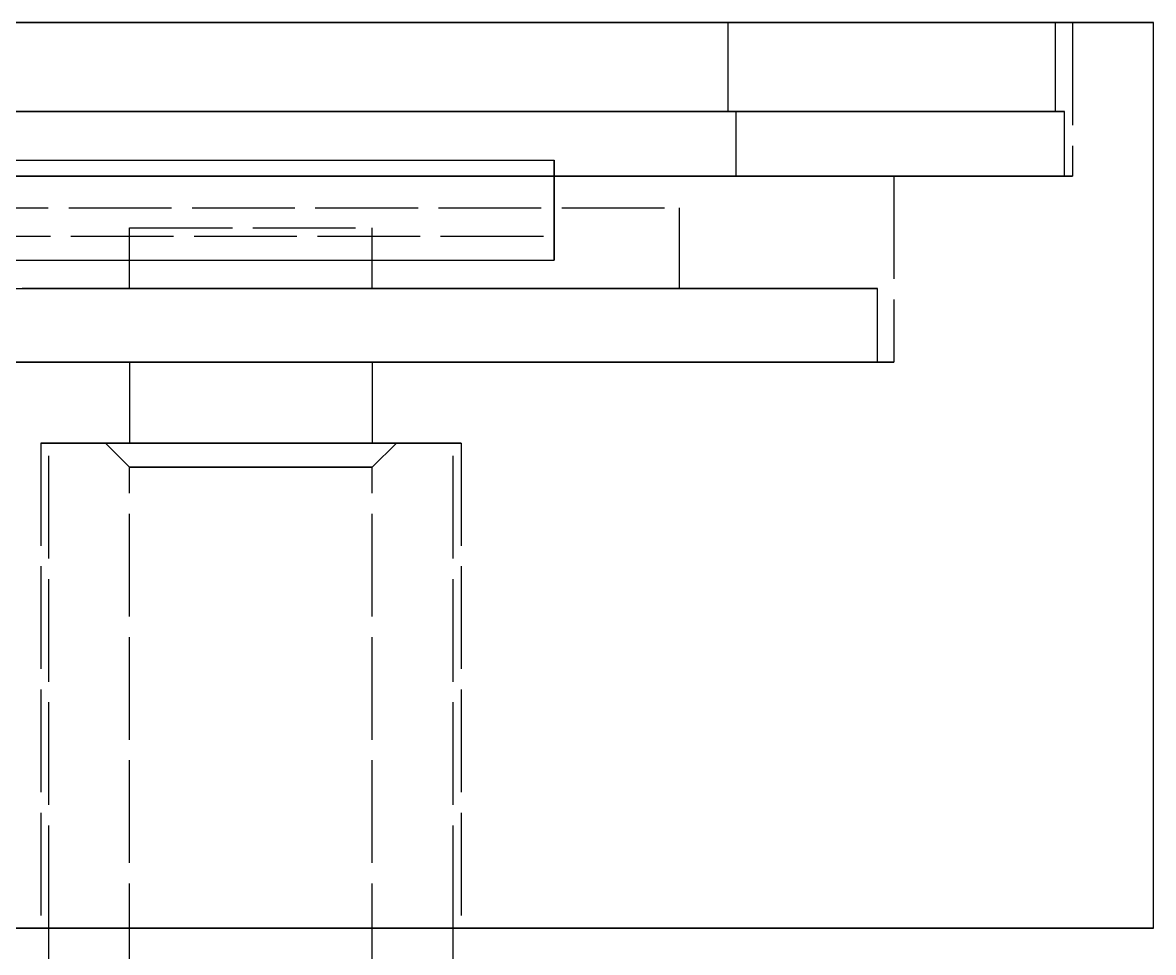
# Model space of a CAD drawing. Header units: millimetres. Extents: x -13 to 234, y -140 to 87.
# Drawn here: x 22.43 to 36.41, y 74.51 to 86.01 of the extents above; entities that cross this region are included whole.
import ezdxf

# ---------------------------------------------------------------- set-up
doc = ezdxf.new("R2010")
doc.units = ezdxf.units.MM
doc.linetypes.add('DASHED', pattern=[1.524, 1.27, -0.254])
doc.layers.add('HIDDEN', color=8, linetype='DASHED')
doc.layers.add('VISIBLE', color=7, linetype='CONTINUOUS')

msp = doc.modelspace()

# ---------------------------------------------------------------- linework, layer by layer
at = {"layer": 'HIDDEN'}
for points in [[(35.41, 86.01), (35.08746, 86.01), (34.76492, 86.01), (34.44238, 86.01), (34.11984, 86.01), (33.7973, 86.01), (33.47476, 86.01), (33.15222, 86.01), (32.82968, 86.01), (32.50714, 86.01), (32.1846, 86.01), (31.86206, 86.01), (31.53952, 86.01), (31.21698, 86.01), (30.89444, 86.01), (30.5719, 86.01), (30.24937, 86.01), (29.92683, 86.01), (29.60429, 86.01), (29.28175, 86.01), (28.95921, 86.01), (28.63667, 86.01), (28.31413, 86.01), (27.99159, 86.01), (27.66905, 86.01), (27.34651, 86.01), (27.02397, 86.01), (26.70143, 86.01), (26.37889, 86.01), (26.05635, 86.01), (25.73381, 86.01), (25.41127, 86.01), (25.08873, 86.01), (24.76619, 86.01), (24.44365, 86.01), (24.12111, 86.01), (23.79857, 86.01), (23.47603, 86.01), (23.15349, 86.01), (22.83095, 86.01), (22.50841, 86.01), (22.18587, 86.01)], [(22.18587, 86.01), (22.50841, 86.01), (22.83095, 86.01), (23.15349, 86.01), (23.47603, 86.01), (23.79857, 86.01), (24.12111, 86.01), (24.44365, 86.01), (24.76619, 86.01), (25.08873, 86.01), (25.41127, 86.01), (25.73381, 86.01), (26.05635, 86.01), (26.37889, 86.01), (26.70143, 86.01), (27.02397, 86.01), (27.34651, 86.01), (27.66905, 86.01), (27.99159, 86.01), (28.31413, 86.01), (28.63667, 86.01), (28.95921, 86.01), (29.28175, 86.01), (29.60429, 86.01), (29.92683, 86.01), (30.24937, 86.01), (30.5719, 86.01), (30.89444, 86.01), (31.21698, 86.01), (31.53952, 86.01), (31.86206, 86.01), (32.1846, 86.01), (32.50714, 86.01), (32.82968, 86.01), (33.15222, 86.01), (33.47476, 86.01), (33.7973, 86.01), (34.11984, 86.01), (34.44238, 86.01), (34.76492, 86.01), (35.08746, 86.01), (35.41, 86.01)], [(22.23857, 86.01), (22.59286, 86.01), (22.94714, 86.01), (23.30143, 86.01), (23.65571, 86.01), (24.01, 86.01), (24.36429, 86.01), (24.71857, 86.01), (25.07286, 86.01), (25.42714, 86.01), (25.78143, 86.01), (26.13571, 86.01), (26.49, 86.01), (26.84429, 86.01), (27.19857, 86.01), (27.55286, 86.01), (27.90714, 86.01), (28.26143, 86.01), (28.61571, 86.01), (28.97, 86.01), (29.32429, 86.01), (29.67857, 86.01), (30.03286, 86.01), (30.38714, 86.01), (30.74143, 86.01), (31.09571, 86.01), (31.45, 86.01), (31.80429, 86.01), (32.15857, 86.01), (32.51286, 86.01), (32.86714, 86.01), (33.22143, 86.01), (33.57571, 86.01), (33.93, 86.01), (34.28429, 86.01), (34.63857, 86.01), (34.99286, 86.01), (35.34714, 86.01), (35.70143, 86.01), (36.05571, 86.01), (36.41, 86.01)], [(35.2, 86.01), (34.88413, 86.01), (34.56825, 86.01), (34.25238, 86.01), (33.93651, 86.01), (33.62063, 86.01), (33.30476, 86.01), (32.98889, 86.01), (32.67302, 86.01), (32.35714, 86.01), (32.04127, 86.01), (31.7254, 86.01), (31.40952, 86.01), (31.09365, 86.01), (30.77778, 86.01), (30.4619, 86.01), (30.14603, 86.01), (29.83016, 86.01), (29.51429, 86.01), (29.19841, 86.01), (28.88254, 86.01), (28.56667, 86.01), (28.25079, 86.01), (27.93492, 86.01), (27.61905, 86.01), (27.30317, 86.01), (26.9873, 86.01), (26.67143, 86.01), (26.35556, 86.01), (26.03968, 86.01), (25.72381, 86.01), (25.40794, 86.01), (25.09206, 86.01), (24.77619, 86.01), (24.46032, 86.01), (24.14444, 86.01), (23.82857, 86.01), (23.5127, 86.01), (23.19683, 86.01), (22.88095, 86.01), (22.56508, 86.01), (22.24921, 86.01)], [(31.15, 86.01), (30.9627, 86.01), (30.7754, 86.01), (30.5881, 86.01), (30.40079, 86.01), (30.21349, 86.01), (30.02619, 86.01), (29.83889, 86.01), (29.65159, 86.01), (29.46429, 86.01), (29.27698, 86.01), (29.08968, 86.01), (28.90238, 86.01), (28.71508, 86.01), (28.52778, 86.01), (28.34048, 86.01), (28.15317, 86.01), (27.96587, 86.01), (27.77857, 86.01), (27.59127, 86.01), (27.40397, 86.01), (27.21667, 86.01), (27.02937, 86.01), (26.84206, 86.01), (26.65476, 86.01), (26.46746, 86.01), (26.28016, 86.01), (26.09286, 86.01), (25.90556, 86.01), (25.71825, 86.01), (25.53095, 86.01), (25.34365, 86.01), (25.15635, 86.01), (24.96905, 86.01), (24.78175, 86.01), (24.59444, 86.01), (24.40714, 86.01), (24.21984, 86.01), (24.03254, 86.01), (23.84524, 86.01), (23.65794, 86.01), (23.47063, 86.01), (23.28333, 86.01), (23.09603, 86.01), (22.90873, 86.01), (22.72143, 86.01), (22.53413, 86.01), (22.34683, 86.01)], [(31.15, 84.91), (31.15, 86.01)], [(31.15, 86.01), (31.21429, 86.01), (31.27857, 86.01), (31.34286, 86.01), (31.40714, 86.01), (31.47143, 86.01), (31.53571, 86.01), (31.6, 86.01), (31.66429, 86.01), (31.72857, 86.01), (31.79286, 86.01), (31.85714, 86.01), (31.92143, 86.01), (31.98571, 86.01), (32.05, 86.01), (32.11429, 86.01), (32.17857, 86.01), (32.24286, 86.01), (32.30714, 86.01), (32.37143, 86.01), (32.43571, 86.01), (32.5, 86.01), (32.56429, 86.01), (32.62857, 86.01), (32.69286, 86.01), (32.75714, 86.01), (32.82143, 86.01), (32.88571, 86.01), (32.95, 86.01), (33.01429, 86.01), (33.07857, 86.01), (33.14286, 86.01), (33.20714, 86.01), (33.27143, 86.01), (33.33571, 86.01), (33.4, 86.01), (33.46429, 86.01), (33.52857, 86.01), (33.59286, 86.01), (33.65714, 86.01), (33.72143, 86.01), (33.78571, 86.01), (33.85, 86.01), (33.91429, 86.01), (33.97857, 86.01), (34.04286, 86.01), (34.10714, 86.01), (34.17143, 86.01), (34.23571, 86.01), (34.3, 86.01), (34.36429, 86.01), (34.42857, 86.01), (34.49286, 86.01), (34.55714, 86.01), (34.62143, 86.01), (34.68571, 86.01), (34.75, 86.01), (34.81429, 86.01), (34.87857, 86.01), (34.94286, 86.01), (35.00714, 86.01), (35.07143, 86.01), (35.13571, 86.01), (35.2, 86.01)], [(35.2, 84.91), (35.2, 86.01)], [(35.41, 86.01), (35.41, 84.11)], [(19.35, 84.91), (31.15, 84.91)], [(35.31, 84.91), (34.99063, 84.91), (34.67127, 84.91), (34.3519, 84.91), (34.03254, 84.91), (33.71317, 84.91), (33.39381, 84.91), (33.07444, 84.91), (32.75508, 84.91), (32.43571, 84.91), (32.11635, 84.91), (31.79698, 84.91), (31.47762, 84.91), (31.15825, 84.91), (30.83889, 84.91), (30.51952, 84.91), (30.20016, 84.91), (29.88079, 84.91), (29.56143, 84.91), (29.24206, 84.91), (28.9227, 84.91), (28.60333, 84.91), (28.28397, 84.91), (27.9646, 84.91), (27.64524, 84.91), (27.32587, 84.91), (27.00651, 84.91), (26.68714, 84.91), (26.36778, 84.91), (26.04841, 84.91), (25.72905, 84.91), (25.40968, 84.91), (25.09032, 84.91), (24.77095, 84.91), (24.45159, 84.91), (24.13222, 84.91), (23.81286, 84.91), (23.49349, 84.91), (23.17413, 84.91), (22.85476, 84.91), (22.5354, 84.91), (22.21603, 84.91)], [(22.24921, 84.91), (22.56508, 84.91), (22.88095, 84.91), (23.19683, 84.91), (23.5127, 84.91), (23.82857, 84.91), (24.14444, 84.91), (24.46032, 84.91), (24.77619, 84.91), (25.09206, 84.91), (25.40794, 84.91), (25.72381, 84.91), (26.03968, 84.91), (26.35556, 84.91), (26.67143, 84.91), (26.9873, 84.91), (27.30317, 84.91), (27.61905, 84.91), (27.93492, 84.91), (28.25079, 84.91), (28.56667, 84.91), (28.88254, 84.91), (29.19841, 84.91), (29.51429, 84.91), (29.83016, 84.91), (30.14603, 84.91), (30.4619, 84.91), (30.77778, 84.91), (31.09365, 84.91), (31.40952, 84.91), (31.7254, 84.91), (32.04127, 84.91), (32.35714, 84.91), (32.67302, 84.91), (32.98889, 84.91), (33.30476, 84.91), (33.62063, 84.91), (33.93651, 84.91), (34.25238, 84.91), (34.56825, 84.91), (34.88413, 84.91), (35.2, 84.91)], [(35.2, 84.91), (35.13571, 84.91), (35.07143, 84.91), (35.00714, 84.91), (34.94286, 84.91), (34.87857, 84.91), (34.81429, 84.91), (34.75, 84.91), (34.68571, 84.91), (34.62143, 84.91), (34.55714, 84.91), (34.49286, 84.91), (34.42857, 84.91), (34.36429, 84.91), (34.3, 84.91), (34.23571, 84.91), (34.17143, 84.91), (34.10714, 84.91), (34.04286, 84.91), (33.97857, 84.91), (33.91429, 84.91), (33.85, 84.91), (33.78571, 84.91), (33.72143, 84.91), (33.65714, 84.91), (33.59286, 84.91), (33.52857, 84.91), (33.46429, 84.91), (33.4, 84.91), (33.33571, 84.91), (33.27143, 84.91), (33.20714, 84.91), (33.14286, 84.91), (33.07857, 84.91), (33.01429, 84.91), (32.95, 84.91), (32.88571, 84.91), (32.82143, 84.91), (32.75714, 84.91), (32.69286, 84.91), (32.62857, 84.91), (32.56429, 84.91), (32.5, 84.91), (32.43571, 84.91), (32.37143, 84.91), (32.30714, 84.91), (32.24286, 84.91), (32.17857, 84.91), (32.11429, 84.91), (32.05, 84.91), (31.98571, 84.91), (31.92143, 84.91), (31.85714, 84.91), (31.79286, 84.91), (31.72857, 84.91), (31.66429, 84.91), (31.6, 84.91), (31.53571, 84.91), (31.47143, 84.91), (31.40714, 84.91), (31.34286, 84.91), (31.27857, 84.91), (31.21429, 84.91), (31.15, 84.91)], [(31.25, 84.11), (31.25, 84.91)], [(31.25, 84.91), (31.31444, 84.91), (31.37889, 84.91), (31.44333, 84.91), (31.50778, 84.91), (31.57222, 84.91), (31.63667, 84.91), (31.70111, 84.91), (31.76556, 84.91), (31.83, 84.91), (31.89444, 84.91), (31.95889, 84.91), (32.02333, 84.91), (32.08778, 84.91), (32.15222, 84.91), (32.21667, 84.91), (32.28111, 84.91), (32.34556, 84.91), (32.41, 84.91), (32.47444, 84.91), (32.53889, 84.91), (32.60333, 84.91), (32.66778, 84.91), (32.73222, 84.91), (32.79667, 84.91), (32.86111, 84.91), (32.92556, 84.91), (32.99, 84.91), (33.05444, 84.91), (33.11889, 84.91), (33.18333, 84.91), (33.24778, 84.91), (33.31222, 84.91), (33.37667, 84.91), (33.44111, 84.91), (33.50556, 84.91), (33.57, 84.91), (33.63444, 84.91), (33.69889, 84.91), (33.76333, 84.91), (33.82778, 84.91), (33.89222, 84.91), (33.95667, 84.91), (34.02111, 84.91), (34.08556, 84.91), (34.15, 84.91), (34.21444, 84.91), (34.27889, 84.91), (34.34333, 84.91), (34.40778, 84.91), (34.47222, 84.91), (34.53667, 84.91), (34.60111, 84.91), (34.66556, 84.91), (34.73, 84.91), (34.79444, 84.91), (34.85889, 84.91), (34.92333, 84.91), (34.98778, 84.91), (35.05222, 84.91), (35.11667, 84.91), (35.18111, 84.91), (35.24556, 84.91), (35.31, 84.91)], [(35.31, 84.11), (35.31, 84.91)], [(21.5, 84.31), (29, 84.31)], [(29, 83.37), (29, 84.31)], [(21.5, 84.11), (29, 84.11)], [(35.41, 84.11), (35.08746, 84.11), (34.76492, 84.11), (34.44238, 84.11), (34.11984, 84.11), (33.7973, 84.11), (33.47476, 84.11), (33.15222, 84.11), (32.82968, 84.11), (32.50714, 84.11), (32.1846, 84.11), (31.86206, 84.11), (31.53952, 84.11), (31.21698, 84.11), (30.89444, 84.11), (30.5719, 84.11), (30.24937, 84.11), (29.92683, 84.11), (29.60429, 84.11), (29.28175, 84.11), (28.95921, 84.11), (28.63667, 84.11), (28.31413, 84.11), (27.99159, 84.11), (27.66905, 84.11), (27.34651, 84.11), (27.02397, 84.11), (26.70143, 84.11), (26.37889, 84.11), (26.05635, 84.11), (25.73381, 84.11), (25.41127, 84.11), (25.08873, 84.11), (24.76619, 84.11), (24.44365, 84.11), (24.12111, 84.11), (23.79857, 84.11), (23.47603, 84.11), (23.15349, 84.11), (22.83095, 84.11), (22.50841, 84.11), (22.18587, 84.11)], [(22.18587, 84.11), (22.50841, 84.11), (22.83095, 84.11), (23.15349, 84.11), (23.47603, 84.11), (23.79857, 84.11), (24.12111, 84.11), (24.44365, 84.11), (24.76619, 84.11), (25.08873, 84.11), (25.41127, 84.11), (25.73381, 84.11), (26.05635, 84.11), (26.37889, 84.11), (26.70143, 84.11), (27.02397, 84.11), (27.34651, 84.11), (27.66905, 84.11), (27.99159, 84.11), (28.31413, 84.11), (28.63667, 84.11), (28.95921, 84.11), (29.28175, 84.11), (29.60429, 84.11), (29.92683, 84.11), (30.24937, 84.11), (30.5719, 84.11), (30.89444, 84.11), (31.21698, 84.11), (31.53952, 84.11), (31.86206, 84.11), (32.1846, 84.11), (32.50714, 84.11), (32.82968, 84.11), (33.15222, 84.11), (33.47476, 84.11), (33.7973, 84.11), (34.11984, 84.11), (34.44238, 84.11), (34.76492, 84.11), (35.08746, 84.11), (35.41, 84.11)], [(22.21603, 84.11), (22.5354, 84.11), (22.85476, 84.11), (23.17413, 84.11), (23.49349, 84.11), (23.81286, 84.11), (24.13222, 84.11), (24.45159, 84.11), (24.77095, 84.11), (25.09032, 84.11), (25.40968, 84.11), (25.72905, 84.11), (26.04841, 84.11), (26.36778, 84.11), (26.68714, 84.11), (27.00651, 84.11), (27.32587, 84.11), (27.64524, 84.11), (27.9646, 84.11), (28.28397, 84.11), (28.60333, 84.11), (28.9227, 84.11), (29.24206, 84.11), (29.56143, 84.11), (29.88079, 84.11), (30.20016, 84.11), (30.51952, 84.11), (30.83889, 84.11), (31.15825, 84.11), (31.47762, 84.11), (31.79698, 84.11), (32.11635, 84.11), (32.43571, 84.11), (32.75508, 84.11), (33.07444, 84.11), (33.39381, 84.11), (33.71317, 84.11), (34.03254, 84.11), (34.3519, 84.11), (34.67127, 84.11), (34.99063, 84.11), (35.31, 84.11)], [(33.2, 84.11), (32.94762, 84.11), (32.69524, 84.11), (32.44286, 84.11), (32.19048, 84.11), (31.9381, 84.11), (31.68571, 84.11), (31.43333, 84.11), (31.18095, 84.11), (30.92857, 84.11), (30.67619, 84.11), (30.42381, 84.11), (30.17143, 84.11), (29.91905, 84.11), (29.66667, 84.11), (29.41429, 84.11), (29.1619, 84.11), (28.90952, 84.11), (28.65714, 84.11), (28.40476, 84.11), (28.15238, 84.11), (27.9, 84.11), (27.64762, 84.11), (27.39524, 84.11), (27.14286, 84.11), (26.89048, 84.11), (26.6381, 84.11), (26.38571, 84.11), (26.13333, 84.11), (25.88095, 84.11), (25.62857, 84.11), (25.37619, 84.11), (25.12381, 84.11), (24.87143, 84.11), (24.61905, 84.11), (24.36667, 84.11), (24.11429, 84.11), (23.8619, 84.11), (23.60952, 84.11), (23.35714, 84.11), (23.10476, 84.11), (22.85238, 84.11), (22.6, 84.11), (22.34762, 84.11)], [(22.34762, 84.11), (22.6, 84.11), (22.85238, 84.11), (23.10476, 84.11), (23.35714, 84.11), (23.60952, 84.11), (23.8619, 84.11), (24.11429, 84.11), (24.36667, 84.11), (24.61905, 84.11), (24.87143, 84.11), (25.12381, 84.11), (25.37619, 84.11), (25.62857, 84.11), (25.88095, 84.11), (26.13333, 84.11), (26.38571, 84.11), (26.6381, 84.11), (26.89048, 84.11), (27.14286, 84.11), (27.39524, 84.11), (27.64762, 84.11), (27.9, 84.11), (28.15238, 84.11), (28.40476, 84.11), (28.65714, 84.11), (28.90952, 84.11), (29.1619, 84.11), (29.41429, 84.11), (29.66667, 84.11), (29.91905, 84.11), (30.17143, 84.11), (30.42381, 84.11), (30.67619, 84.11), (30.92857, 84.11), (31.18095, 84.11), (31.43333, 84.11), (31.68571, 84.11), (31.9381, 84.11), (32.19048, 84.11), (32.44286, 84.11), (32.69524, 84.11), (32.94762, 84.11), (33.2, 84.11)], [(35.31, 84.11), (35.24556, 84.11), (35.18111, 84.11), (35.11667, 84.11), (35.05222, 84.11), (34.98778, 84.11), (34.92333, 84.11), (34.85889, 84.11), (34.79444, 84.11), (34.73, 84.11), (34.66556, 84.11), (34.60111, 84.11), (34.53667, 84.11), (34.47222, 84.11), (34.40778, 84.11), (34.34333, 84.11), (34.27889, 84.11), (34.21444, 84.11), (34.15, 84.11), (34.08556, 84.11), (34.02111, 84.11), (33.95667, 84.11), (33.89222, 84.11), (33.82778, 84.11), (33.76333, 84.11), (33.69889, 84.11), (33.63444, 84.11), (33.57, 84.11), (33.50556, 84.11), (33.44111, 84.11), (33.37667, 84.11), (33.31222, 84.11), (33.24778, 84.11), (33.18333, 84.11), (33.11889, 84.11), (33.05444, 84.11), (32.99, 84.11), (32.92556, 84.11), (32.86111, 84.11), (32.79667, 84.11), (32.73222, 84.11), (32.66778, 84.11), (32.60333, 84.11), (32.53889, 84.11), (32.47444, 84.11), (32.41, 84.11), (32.34556, 84.11), (32.28111, 84.11), (32.21667, 84.11), (32.15222, 84.11), (32.08778, 84.11), (32.02333, 84.11), (31.95889, 84.11), (31.89444, 84.11), (31.83, 84.11), (31.76556, 84.11), (31.70111, 84.11), (31.63667, 84.11), (31.57222, 84.11), (31.50778, 84.11), (31.44333, 84.11), (31.37889, 84.11), (31.31444, 84.11), (31.25, 84.11)], [(33.2, 84.11), (33.2, 81.81)], [(19.95, 83.72), (30.55, 83.72)], [(19.95, 83.72), (30.55, 83.72)], [(30.55, 82.72), (30.55, 83.72)], [(30.55, 82.72), (30.55, 83.72)], [(21.5, 83.37), (29, 83.37)], [(21.5, 83.37), (29, 83.37)], [(23.75, 82.72), (23.75, 83.47)], [(23.75, 82.72), (23.75, 83.47)], [(23.75, 83.47), (26.75, 83.47)], [(23.75, 83.47), (26.75, 83.47)], [(26.75, 82.72), (26.75, 83.47)], [(26.75, 82.72), (26.75, 83.47)], [(29, 83.07), (29, 83.37)], [(21.5, 83.07), (29, 83.07)], [(19.95, 82.72), (30.55, 82.72)], [(19.95, 82.72), (30.55, 82.72)], [(33, 82.72), (32.75397, 82.72), (32.50794, 82.72), (32.2619, 82.72), (32.01587, 82.72), (31.76984, 82.72), (31.52381, 82.72), (31.27778, 82.72), (31.03175, 82.72), (30.78571, 82.72), (30.53968, 82.72), (30.29365, 82.72), (30.04762, 82.72), (29.80159, 82.72), (29.55556, 82.72), (29.30952, 82.72), (29.06349, 82.72), (28.81746, 82.72), (28.57143, 82.72), (28.3254, 82.72), (28.07937, 82.72), (27.83333, 82.72), (27.5873, 82.72), (27.34127, 82.72), (27.09524, 82.72), (26.84921, 82.72), (26.60317, 82.72), (26.35714, 82.72), (26.11111, 82.72), (25.86508, 82.72), (25.61905, 82.72), (25.37302, 82.72), (25.12698, 82.72), (24.88095, 82.72), (24.63492, 82.72), (24.38889, 82.72), (24.14286, 82.72), (23.89683, 82.72), (23.65079, 82.72), (23.40476, 82.72), (23.15873, 82.72), (22.9127, 82.72), (22.66667, 82.72), (22.42063, 82.72)], [(22.42063, 82.72), (22.66667, 82.72), (22.9127, 82.72), (23.15873, 82.72), (23.40476, 82.72), (23.65079, 82.72), (23.89683, 82.72), (24.14286, 82.72), (24.38889, 82.72), (24.63492, 82.72), (24.88095, 82.72), (25.12698, 82.72), (25.37302, 82.72), (25.61905, 82.72), (25.86508, 82.72), (26.11111, 82.72), (26.35714, 82.72), (26.60317, 82.72), (26.84921, 82.72), (27.09524, 82.72), (27.34127, 82.72), (27.5873, 82.72), (27.83333, 82.72), (28.07937, 82.72), (28.3254, 82.72), (28.57143, 82.72), (28.81746, 82.72), (29.06349, 82.72), (29.30952, 82.72), (29.55556, 82.72), (29.80159, 82.72), (30.04762, 82.72), (30.29365, 82.72), (30.53968, 82.72), (30.78571, 82.72), (31.03175, 82.72), (31.27778, 82.72), (31.52381, 82.72), (31.76984, 82.72), (32.01587, 82.72), (32.2619, 82.72), (32.50794, 82.72), (32.75397, 82.72), (33, 82.72)], [(23.75, 82.72), (26.75, 82.72)], [(23.75, 82.72), (26.75, 82.72)], [(33, 81.81), (33, 82.72)], [(33.2, 81.81), (32.94762, 81.81), (32.69524, 81.81), (32.44286, 81.81), (32.19048, 81.81), (31.9381, 81.81), (31.68571, 81.81), (31.43333, 81.81), (31.18095, 81.81), (30.92857, 81.81), (30.67619, 81.81), (30.42381, 81.81), (30.17143, 81.81), (29.91905, 81.81), (29.66667, 81.81), (29.41429, 81.81), (29.1619, 81.81), (28.90952, 81.81), (28.65714, 81.81), (28.40476, 81.81), (28.15238, 81.81), (27.9, 81.81), (27.64762, 81.81), (27.39524, 81.81), (27.14286, 81.81), (26.89048, 81.81), (26.6381, 81.81), (26.38571, 81.81), (26.13333, 81.81), (25.88095, 81.81), (25.62857, 81.81), (25.37619, 81.81), (25.12381, 81.81), (24.87143, 81.81), (24.61905, 81.81), (24.36667, 81.81), (24.11429, 81.81), (23.8619, 81.81), (23.60952, 81.81), (23.35714, 81.81), (23.10476, 81.81), (22.85238, 81.81), (22.6, 81.81), (22.34762, 81.81)], [(22.34762, 81.81), (22.6, 81.81), (22.85238, 81.81), (23.10476, 81.81), (23.35714, 81.81), (23.60952, 81.81), (23.8619, 81.81), (24.11429, 81.81), (24.36667, 81.81), (24.61905, 81.81), (24.87143, 81.81), (25.12381, 81.81), (25.37619, 81.81), (25.62857, 81.81), (25.88095, 81.81), (26.13333, 81.81), (26.38571, 81.81), (26.6381, 81.81), (26.89048, 81.81), (27.14286, 81.81), (27.39524, 81.81), (27.64762, 81.81), (27.9, 81.81), (28.15238, 81.81), (28.40476, 81.81), (28.65714, 81.81), (28.90952, 81.81), (29.1619, 81.81), (29.41429, 81.81), (29.66667, 81.81), (29.91905, 81.81), (30.17143, 81.81), (30.42381, 81.81), (30.67619, 81.81), (30.92857, 81.81), (31.18095, 81.81), (31.43333, 81.81), (31.68571, 81.81), (31.9381, 81.81), (32.19048, 81.81), (32.44286, 81.81), (32.69524, 81.81), (32.94762, 81.81), (33.2, 81.81)], [(33, 81.81), (32.75397, 81.81), (32.50794, 81.81), (32.2619, 81.81), (32.01587, 81.81), (31.76984, 81.81), (31.52381, 81.81), (31.27778, 81.81), (31.03175, 81.81), (30.78571, 81.81), (30.53968, 81.81), (30.29365, 81.81), (30.04762, 81.81), (29.80159, 81.81), (29.55556, 81.81), (29.30952, 81.81), (29.06349, 81.81), (28.81746, 81.81), (28.57143, 81.81), (28.3254, 81.81), (28.07937, 81.81), (27.83333, 81.81), (27.5873, 81.81), (27.34127, 81.81), (27.09524, 81.81), (26.84921, 81.81), (26.60317, 81.81), (26.35714, 81.81), (26.11111, 81.81), (25.86508, 81.81), (25.61905, 81.81), (25.37302, 81.81), (25.12698, 81.81), (24.88095, 81.81), (24.63492, 81.81), (24.38889, 81.81), (24.14286, 81.81), (23.89683, 81.81), (23.65079, 81.81), (23.40476, 81.81), (23.15873, 81.81), (22.9127, 81.81), (22.66667, 81.81), (22.42063, 81.81)], [(22.42063, 81.81), (22.66667, 81.81), (22.9127, 81.81), (23.15873, 81.81), (23.40476, 81.81), (23.65079, 81.81), (23.89683, 81.81), (24.14286, 81.81), (24.38889, 81.81), (24.63492, 81.81), (24.88095, 81.81), (25.12698, 81.81), (25.37302, 81.81), (25.61905, 81.81), (25.86508, 81.81), (26.11111, 81.81), (26.35714, 81.81), (26.60317, 81.81), (26.84921, 81.81), (27.09524, 81.81), (27.34127, 81.81), (27.5873, 81.81), (27.83333, 81.81), (28.07937, 81.81), (28.3254, 81.81), (28.57143, 81.81), (28.81746, 81.81), (29.06349, 81.81), (29.30952, 81.81), (29.55556, 81.81), (29.80159, 81.81), (30.04762, 81.81), (30.29365, 81.81), (30.53968, 81.81), (30.78571, 81.81), (31.03175, 81.81), (31.27778, 81.81), (31.52381, 81.81), (31.76984, 81.81), (32.01587, 81.81), (32.2619, 81.81), (32.50794, 81.81), (32.75397, 81.81), (33, 81.81)], [(26.75, 81.81), (26.70238, 81.81), (26.65476, 81.81), (26.60714, 81.81), (26.55952, 81.81), (26.5119, 81.81), (26.46429, 81.81), (26.41667, 81.81), (26.36905, 81.81), (26.32143, 81.81), (26.27381, 81.81), (26.22619, 81.81), (26.17857, 81.81), (26.13095, 81.81), (26.08333, 81.81), (26.03571, 81.81), (25.9881, 81.81), (25.94048, 81.81), (25.89286, 81.81), (25.84524, 81.81), (25.79762, 81.81), (25.75, 81.81), (25.70238, 81.81), (25.65476, 81.81), (25.60714, 81.81), (25.55952, 81.81), (25.5119, 81.81), (25.46429, 81.81), (25.41667, 81.81), (25.36905, 81.81), (25.32143, 81.81), (25.27381, 81.81), (25.22619, 81.81), (25.17857, 81.81), (25.13095, 81.81), (25.08333, 81.81), (25.03571, 81.81), (24.9881, 81.81), (24.94048, 81.81), (24.89286, 81.81), (24.84524, 81.81), (24.79762, 81.81), (24.75, 81.81), (24.70238, 81.81), (24.65476, 81.81), (24.60714, 81.81), (24.55952, 81.81), (24.5119, 81.81), (24.46429, 81.81), (24.41667, 81.81), (24.36905, 81.81), (24.32143, 81.81), (24.27381, 81.81), (24.22619, 81.81), (24.17857, 81.81), (24.13095, 81.81), (24.08333, 81.81), (24.03571, 81.81), (23.9881, 81.81), (23.94048, 81.81), (23.89286, 81.81), (23.84524, 81.81), (23.79762, 81.81), (23.75, 81.81)], [(23.75, 81.81), (23.79762, 81.81), (23.84524, 81.81), (23.89286, 81.81), (23.94048, 81.81), (23.9881, 81.81), (24.03571, 81.81), (24.08333, 81.81), (24.13095, 81.81), (24.17857, 81.81), (24.22619, 81.81), (24.27381, 81.81), (24.32143, 81.81), (24.36905, 81.81), (24.41667, 81.81), (24.46429, 81.81), (24.5119, 81.81), (24.55952, 81.81), (24.60714, 81.81), (24.65476, 81.81), (24.70238, 81.81), (24.75, 81.81), (24.79762, 81.81), (24.84524, 81.81), (24.89286, 81.81), (24.94048, 81.81), (24.9881, 81.81), (25.03571, 81.81), (25.08333, 81.81), (25.13095, 81.81), (25.17857, 81.81), (25.22619, 81.81), (25.27381, 81.81), (25.32143, 81.81), (25.36905, 81.81), (25.41667, 81.81), (25.46429, 81.81), (25.5119, 81.81), (25.55952, 81.81), (25.60714, 81.81), (25.65476, 81.81), (25.70238, 81.81), (25.75, 81.81), (25.79762, 81.81), (25.84524, 81.81), (25.89286, 81.81), (25.94048, 81.81), (25.9881, 81.81), (26.03571, 81.81), (26.08333, 81.81), (26.13095, 81.81), (26.17857, 81.81), (26.22619, 81.81), (26.27381, 81.81), (26.32143, 81.81), (26.36905, 81.81), (26.41667, 81.81), (26.46429, 81.81), (26.5119, 81.81), (26.55952, 81.81), (26.60714, 81.81), (26.65476, 81.81), (26.70238, 81.81), (26.75, 81.81)], [(23.75, 81.81), (23.75, 80.81)], [(26.75, 81.81), (26.75, 80.81)], [(27.85, 80.81), (27.76746, 80.81), (27.68492, 80.81), (27.60238, 80.81), (27.51984, 80.81), (27.4373, 80.81), (27.35476, 80.81), (27.27222, 80.81), (27.18968, 80.81), (27.10714, 80.81), (27.0246, 80.81), (26.94206, 80.81), (26.85952, 80.81), (26.77698, 80.81), (26.69444, 80.81), (26.6119, 80.81), (26.52937, 80.81), (26.44683, 80.81), (26.36429, 80.81), (26.28175, 80.81), (26.19921, 80.81), (26.11667, 80.81), (26.03413, 80.81), (25.95159, 80.81), (25.86905, 80.81), (25.78651, 80.81), (25.70397, 80.81), (25.62143, 80.81), (25.53889, 80.81), (25.45635, 80.81), (25.37381, 80.81), (25.29127, 80.81), (25.20873, 80.81), (25.12619, 80.81), (25.04365, 80.81), (24.96111, 80.81), (24.87857, 80.81), (24.79603, 80.81), (24.71349, 80.81), (24.63095, 80.81), (24.54841, 80.81), (24.46587, 80.81), (24.38333, 80.81), (24.30079, 80.81), (24.21825, 80.81), (24.13571, 80.81), (24.05317, 80.81), (23.97063, 80.81), (23.8881, 80.81), (23.80556, 80.81), (23.72302, 80.81), (23.64048, 80.81), (23.55794, 80.81), (23.4754, 80.81), (23.39286, 80.81), (23.31032, 80.81), (23.22778, 80.81), (23.14524, 80.81), (23.0627, 80.81), (22.98016, 80.81), (22.89762, 80.81), (22.81508, 80.81), (22.73254, 80.81), (22.65, 80.81)], [(22.65, 80.81), (22.73254, 80.81), (22.81508, 80.81), (22.89762, 80.81), (22.98016, 80.81), (23.0627, 80.81), (23.14524, 80.81), (23.22778, 80.81), (23.31032, 80.81), (23.39286, 80.81), (23.4754, 80.81), (23.55794, 80.81), (23.64048, 80.81), (23.72302, 80.81), (23.80556, 80.81), (23.8881, 80.81), (23.97063, 80.81), (24.05317, 80.81), (24.13571, 80.81), (24.21825, 80.81), (24.30079, 80.81), (24.38333, 80.81), (24.46587, 80.81), (24.54841, 80.81), (24.63095, 80.81), (24.71349, 80.81), (24.79603, 80.81), (24.87857, 80.81), (24.96111, 80.81), (25.04365, 80.81), (25.12619, 80.81), (25.20873, 80.81), (25.29127, 80.81), (25.37381, 80.81), (25.45635, 80.81), (25.53889, 80.81), (25.62143, 80.81), (25.70397, 80.81), (25.78651, 80.81), (25.86905, 80.81), (25.95159, 80.81), (26.03413, 80.81), (26.11667, 80.81), (26.19921, 80.81), (26.28175, 80.81), (26.36429, 80.81), (26.44683, 80.81), (26.52937, 80.81), (26.6119, 80.81), (26.69444, 80.81), (26.77698, 80.81), (26.85952, 80.81), (26.94206, 80.81), (27.0246, 80.81), (27.10714, 80.81), (27.18968, 80.81), (27.27222, 80.81), (27.35476, 80.81), (27.4373, 80.81), (27.51984, 80.81), (27.60238, 80.81), (27.68492, 80.81), (27.76746, 80.81), (27.85, 80.81)], [(22.65, 80.81), (22.65, 74.81)], [(27.75, 80.81), (27.67063, 80.81), (27.59127, 80.81), (27.5119, 80.81), (27.43254, 80.81), (27.35317, 80.81), (27.27381, 80.81), (27.19444, 80.81), (27.11508, 80.81), (27.03571, 80.81), (26.95635, 80.81), (26.87698, 80.81), (26.79762, 80.81), (26.71825, 80.81), (26.63889, 80.81), (26.55952, 80.81), (26.48016, 80.81), (26.40079, 80.81), (26.32143, 80.81), (26.24206, 80.81), (26.1627, 80.81), (26.08333, 80.81), (26.00397, 80.81), (25.9246, 80.81), (25.84524, 80.81), (25.76587, 80.81), (25.68651, 80.81), (25.60714, 80.81), (25.52778, 80.81), (25.44841, 80.81), (25.36905, 80.81), (25.28968, 80.81), (25.21032, 80.81), (25.13095, 80.81), (25.05159, 80.81), (24.97222, 80.81), (24.89286, 80.81), (24.81349, 80.81), (24.73413, 80.81), (24.65476, 80.81), (24.5754, 80.81), (24.49603, 80.81), (24.41667, 80.81), (24.3373, 80.81), (24.25794, 80.81), (24.17857, 80.81), (24.09921, 80.81), (24.01984, 80.81), (23.94048, 80.81), (23.86111, 80.81), (23.78175, 80.81), (23.70238, 80.81), (23.62302, 80.81), (23.54365, 80.81), (23.46429, 80.81), (23.38492, 80.81), (23.30556, 80.81), (23.22619, 80.81), (23.14683, 80.81), (23.06746, 80.81), (22.9881, 80.81), (22.90873, 80.81), (22.82937, 80.81), (22.75, 80.81)], [(22.75, 80.81), (22.82937, 80.81), (22.90873, 80.81), (22.9881, 80.81), (23.06746, 80.81), (23.14683, 80.81), (23.22619, 80.81), (23.30556, 80.81), (23.38492, 80.81), (23.46429, 80.81), (23.54365, 80.81), (23.62302, 80.81), (23.70238, 80.81), (23.78175, 80.81), (23.86111, 80.81), (23.94048, 80.81), (24.01984, 80.81), (24.09921, 80.81), (24.17857, 80.81), (24.25794, 80.81), (24.3373, 80.81), (24.41667, 80.81), (24.49603, 80.81), (24.5754, 80.81), (24.65476, 80.81), (24.73413, 80.81), (24.81349, 80.81), (24.89286, 80.81), (24.97222, 80.81), (25.05159, 80.81), (25.13095, 80.81), (25.21032, 80.81), (25.28968, 80.81), (25.36905, 80.81), (25.44841, 80.81), (25.52778, 80.81), (25.60714, 80.81), (25.68651, 80.81), (25.76587, 80.81), (25.84524, 80.81), (25.9246, 80.81), (26.00397, 80.81), (26.08333, 80.81), (26.1627, 80.81), (26.24206, 80.81), (26.32143, 80.81), (26.40079, 80.81), (26.48016, 80.81), (26.55952, 80.81), (26.63889, 80.81), (26.71825, 80.81), (26.79762, 80.81), (26.87698, 80.81), (26.95635, 80.81), (27.03571, 80.81), (27.11508, 80.81), (27.19444, 80.81), (27.27381, 80.81), (27.35317, 80.81), (27.43254, 80.81), (27.5119, 80.81), (27.59127, 80.81), (27.67063, 80.81), (27.75, 80.81)], [(22.75, 74.81), (22.75, 80.81)], [(27.05, 80.81), (26.99286, 80.81), (26.93571, 80.81), (26.87857, 80.81), (26.82143, 80.81), (26.76429, 80.81), (26.70714, 80.81), (26.65, 80.81), (26.59286, 80.81), (26.53571, 80.81), (26.47857, 80.81), (26.42143, 80.81), (26.36429, 80.81), (26.30714, 80.81), (26.25, 80.81), (26.19286, 80.81), (26.13571, 80.81), (26.07857, 80.81), (26.02143, 80.81), (25.96429, 80.81), (25.90714, 80.81), (25.85, 80.81), (25.79286, 80.81), (25.73571, 80.81), (25.67857, 80.81), (25.62143, 80.81), (25.56429, 80.81), (25.50714, 80.81), (25.45, 80.81), (25.39286, 80.81), (25.33571, 80.81), (25.27857, 80.81), (25.22143, 80.81), (25.16429, 80.81), (25.10714, 80.81), (25.05, 80.81), (24.99286, 80.81), (24.93571, 80.81), (24.87857, 80.81), (24.82143, 80.81), (24.76429, 80.81), (24.70714, 80.81), (24.65, 80.81), (24.59286, 80.81), (24.53571, 80.81), (24.47857, 80.81), (24.42143, 80.81), (24.36429, 80.81), (24.30714, 80.81), (24.25, 80.81), (24.19286, 80.81), (24.13571, 80.81), (24.07857, 80.81), (24.02143, 80.81), (23.96429, 80.81), (23.90714, 80.81), (23.85, 80.81), (23.79286, 80.81), (23.73571, 80.81), (23.67857, 80.81), (23.62143, 80.81), (23.56429, 80.81), (23.50714, 80.81), (23.45, 80.81)], [(23.45, 80.81), (23.50714, 80.81), (23.56429, 80.81), (23.62143, 80.81), (23.67857, 80.81), (23.73571, 80.81), (23.79286, 80.81), (23.85, 80.81), (23.90714, 80.81), (23.96429, 80.81), (24.02143, 80.81), (24.07857, 80.81), (24.13571, 80.81), (24.19286, 80.81), (24.25, 80.81), (24.30714, 80.81), (24.36429, 80.81), (24.42143, 80.81), (24.47857, 80.81), (24.53571, 80.81), (24.59286, 80.81), (24.65, 80.81), (24.70714, 80.81), (24.76429, 80.81), (24.82143, 80.81), (24.87857, 80.81), (24.93571, 80.81), (24.99286, 80.81), (25.05, 80.81), (25.10714, 80.81), (25.16429, 80.81), (25.22143, 80.81), (25.27857, 80.81), (25.33571, 80.81), (25.39286, 80.81), (25.45, 80.81), (25.50714, 80.81), (25.56429, 80.81), (25.62143, 80.81), (25.67857, 80.81), (25.73571, 80.81), (25.79286, 80.81), (25.85, 80.81), (25.90714, 80.81), (25.96429, 80.81), (26.02143, 80.81), (26.07857, 80.81), (26.13571, 80.81), (26.19286, 80.81), (26.25, 80.81), (26.30714, 80.81), (26.36429, 80.81), (26.42143, 80.81), (26.47857, 80.81), (26.53571, 80.81), (26.59286, 80.81), (26.65, 80.81), (26.70714, 80.81), (26.76429, 80.81), (26.82143, 80.81), (26.87857, 80.81), (26.93571, 80.81), (26.99286, 80.81), (27.05, 80.81)], [(23.75, 80.51), (23.45, 80.81)], [(26.75, 80.81), (26.70238, 80.81), (26.65476, 80.81), (26.60714, 80.81), (26.55952, 80.81), (26.5119, 80.81), (26.46429, 80.81), (26.41667, 80.81), (26.36905, 80.81), (26.32143, 80.81), (26.27381, 80.81), (26.22619, 80.81), (26.17857, 80.81), (26.13095, 80.81), (26.08333, 80.81), (26.03571, 80.81), (25.9881, 80.81), (25.94048, 80.81), (25.89286, 80.81), (25.84524, 80.81), (25.79762, 80.81), (25.75, 80.81), (25.70238, 80.81), (25.65476, 80.81), (25.60714, 80.81), (25.55952, 80.81), (25.5119, 80.81), (25.46429, 80.81), (25.41667, 80.81), (25.36905, 80.81), (25.32143, 80.81), (25.27381, 80.81), (25.22619, 80.81), (25.17857, 80.81), (25.13095, 80.81), (25.08333, 80.81), (25.03571, 80.81), (24.9881, 80.81), (24.94048, 80.81), (24.89286, 80.81), (24.84524, 80.81), (24.79762, 80.81), (24.75, 80.81), (24.70238, 80.81), (24.65476, 80.81), (24.60714, 80.81), (24.55952, 80.81), (24.5119, 80.81), (24.46429, 80.81), (24.41667, 80.81), (24.36905, 80.81), (24.32143, 80.81), (24.27381, 80.81), (24.22619, 80.81), (24.17857, 80.81), (24.13095, 80.81), (24.08333, 80.81), (24.03571, 80.81), (23.9881, 80.81), (23.94048, 80.81), (23.89286, 80.81), (23.84524, 80.81), (23.79762, 80.81), (23.75, 80.81)], [(23.75, 80.81), (23.79762, 80.81), (23.84524, 80.81), (23.89286, 80.81), (23.94048, 80.81), (23.9881, 80.81), (24.03571, 80.81), (24.08333, 80.81), (24.13095, 80.81), (24.17857, 80.81), (24.22619, 80.81), (24.27381, 80.81), (24.32143, 80.81), (24.36905, 80.81), (24.41667, 80.81), (24.46429, 80.81), (24.5119, 80.81), (24.55952, 80.81), (24.60714, 80.81), (24.65476, 80.81), (24.70238, 80.81), (24.75, 80.81), (24.79762, 80.81), (24.84524, 80.81), (24.89286, 80.81), (24.94048, 80.81), (24.9881, 80.81), (25.03571, 80.81), (25.08333, 80.81), (25.13095, 80.81), (25.17857, 80.81), (25.22619, 80.81), (25.27381, 80.81), (25.32143, 80.81), (25.36905, 80.81), (25.41667, 80.81), (25.46429, 80.81), (25.5119, 80.81), (25.55952, 80.81), (25.60714, 80.81), (25.65476, 80.81), (25.70238, 80.81), (25.75, 80.81), (25.79762, 80.81), (25.84524, 80.81), (25.89286, 80.81), (25.94048, 80.81), (25.9881, 80.81), (26.03571, 80.81), (26.08333, 80.81), (26.13095, 80.81), (26.17857, 80.81), (26.22619, 80.81), (26.27381, 80.81), (26.32143, 80.81), (26.36905, 80.81), (26.41667, 80.81), (26.46429, 80.81), (26.5119, 80.81), (26.55952, 80.81), (26.60714, 80.81), (26.65476, 80.81), (26.70238, 80.81), (26.75, 80.81)], [(27.05, 80.81), (26.75, 80.51)], [(27.75, 74.81), (27.75, 80.81)], [(27.85, 80.81), (27.85, 74.81)], [(26.75, 80.51), (26.70238, 80.51), (26.65476, 80.51), (26.60714, 80.51), (26.55952, 80.51), (26.5119, 80.51), (26.46429, 80.51), (26.41667, 80.51), (26.36905, 80.51), (26.32143, 80.51), (26.27381, 80.51), (26.22619, 80.51), (26.17857, 80.51), (26.13095, 80.51), (26.08333, 80.51), (26.03571, 80.51), (25.9881, 80.51), (25.94048, 80.51), (25.89286, 80.51), (25.84524, 80.51), (25.79762, 80.51), (25.75, 80.51), (25.70238, 80.51), (25.65476, 80.51), (25.60714, 80.51), (25.55952, 80.51), (25.5119, 80.51), (25.46429, 80.51), (25.41667, 80.51), (25.36905, 80.51), (25.32143, 80.51), (25.27381, 80.51), (25.22619, 80.51), (25.17857, 80.51), (25.13095, 80.51), (25.08333, 80.51), (25.03571, 80.51), (24.9881, 80.51), (24.94048, 80.51), (24.89286, 80.51), (24.84524, 80.51), (24.79762, 80.51), (24.75, 80.51), (24.70238, 80.51), (24.65476, 80.51), (24.60714, 80.51), (24.55952, 80.51), (24.5119, 80.51), (24.46429, 80.51), (24.41667, 80.51), (24.36905, 80.51), (24.32143, 80.51), (24.27381, 80.51), (24.22619, 80.51), (24.17857, 80.51), (24.13095, 80.51), (24.08333, 80.51), (24.03571, 80.51), (23.9881, 80.51), (23.94048, 80.51), (23.89286, 80.51), (23.84524, 80.51), (23.79762, 80.51), (23.75, 80.51)], [(23.75, 80.51), (23.79762, 80.51), (23.84524, 80.51), (23.89286, 80.51), (23.94048, 80.51), (23.9881, 80.51), (24.03571, 80.51), (24.08333, 80.51), (24.13095, 80.51), (24.17857, 80.51), (24.22619, 80.51), (24.27381, 80.51), (24.32143, 80.51), (24.36905, 80.51), (24.41667, 80.51), (24.46429, 80.51), (24.5119, 80.51), (24.55952, 80.51), (24.60714, 80.51), (24.65476, 80.51), (24.70238, 80.51), (24.75, 80.51), (24.79762, 80.51), (24.84524, 80.51), (24.89286, 80.51), (24.94048, 80.51), (24.9881, 80.51), (25.03571, 80.51), (25.08333, 80.51), (25.13095, 80.51), (25.17857, 80.51), (25.22619, 80.51), (25.27381, 80.51), (25.32143, 80.51), (25.36905, 80.51), (25.41667, 80.51), (25.46429, 80.51), (25.5119, 80.51), (25.55952, 80.51), (25.60714, 80.51), (25.65476, 80.51), (25.70238, 80.51), (25.75, 80.51), (25.79762, 80.51), (25.84524, 80.51), (25.89286, 80.51), (25.94048, 80.51), (25.9881, 80.51), (26.03571, 80.51), (26.08333, 80.51), (26.13095, 80.51), (26.17857, 80.51), (26.22619, 80.51), (26.27381, 80.51), (26.32143, 80.51), (26.36905, 80.51), (26.41667, 80.51), (26.46429, 80.51), (26.5119, 80.51), (26.55952, 80.51), (26.60714, 80.51), (26.65476, 80.51), (26.70238, 80.51), (26.75, 80.51)], [(23.75, 23.8), (23.75, 80.51)], [(26.75, 23.8), (26.75, 80.51)], [(22.23857, 74.81), (22.59286, 74.81), (22.94714, 74.81), (23.30143, 74.81), (23.65571, 74.81), (24.01, 74.81), (24.36429, 74.81), (24.71857, 74.81), (25.07286, 74.81), (25.42714, 74.81), (25.78143, 74.81), (26.13571, 74.81), (26.49, 74.81), (26.84429, 74.81), (27.19857, 74.81), (27.55286, 74.81), (27.90714, 74.81), (28.26143, 74.81), (28.61571, 74.81), (28.97, 74.81), (29.32429, 74.81), (29.67857, 74.81), (30.03286, 74.81), (30.38714, 74.81), (30.74143, 74.81), (31.09571, 74.81), (31.45, 74.81), (31.80429, 74.81), (32.15857, 74.81), (32.51286, 74.81), (32.86714, 74.81), (33.22143, 74.81), (33.57571, 74.81), (33.93, 74.81), (34.28429, 74.81), (34.63857, 74.81), (34.99286, 74.81), (35.34714, 74.81), (35.70143, 74.81), (36.05571, 74.81), (36.41, 74.81)], [(27.85, 74.81), (27.76746, 74.81), (27.68492, 74.81), (27.60238, 74.81), (27.51984, 74.81), (27.4373, 74.81), (27.35476, 74.81), (27.27222, 74.81), (27.18968, 74.81), (27.10714, 74.81), (27.0246, 74.81), (26.94206, 74.81), (26.85952, 74.81), (26.77698, 74.81), (26.69444, 74.81), (26.6119, 74.81), (26.52937, 74.81), (26.44683, 74.81), (26.36429, 74.81), (26.28175, 74.81), (26.19921, 74.81), (26.11667, 74.81), (26.03413, 74.81), (25.95159, 74.81), (25.86905, 74.81), (25.78651, 74.81), (25.70397, 74.81), (25.62143, 74.81), (25.53889, 74.81), (25.45635, 74.81), (25.37381, 74.81), (25.29127, 74.81), (25.20873, 74.81), (25.12619, 74.81), (25.04365, 74.81), (24.96111, 74.81), (24.87857, 74.81), (24.79603, 74.81), (24.71349, 74.81), (24.63095, 74.81), (24.54841, 74.81), (24.46587, 74.81), (24.38333, 74.81), (24.30079, 74.81), (24.21825, 74.81), (24.13571, 74.81), (24.05317, 74.81), (23.97063, 74.81), (23.8881, 74.81), (23.80556, 74.81), (23.72302, 74.81), (23.64048, 74.81), (23.55794, 74.81), (23.4754, 74.81), (23.39286, 74.81), (23.31032, 74.81), (23.22778, 74.81), (23.14524, 74.81), (23.0627, 74.81), (22.98016, 74.81), (22.89762, 74.81), (22.81508, 74.81), (22.73254, 74.81), (22.65, 74.81)], [(22.65, 74.81), (22.73254, 74.81), (22.81508, 74.81), (22.89762, 74.81), (22.98016, 74.81), (23.0627, 74.81), (23.14524, 74.81), (23.22778, 74.81), (23.31032, 74.81), (23.39286, 74.81), (23.4754, 74.81), (23.55794, 74.81), (23.64048, 74.81), (23.72302, 74.81), (23.80556, 74.81), (23.8881, 74.81), (23.97063, 74.81), (24.05317, 74.81), (24.13571, 74.81), (24.21825, 74.81), (24.30079, 74.81), (24.38333, 74.81), (24.46587, 74.81), (24.54841, 74.81), (24.63095, 74.81), (24.71349, 74.81), (24.79603, 74.81), (24.87857, 74.81), (24.96111, 74.81), (25.04365, 74.81), (25.12619, 74.81), (25.20873, 74.81), (25.29127, 74.81), (25.37381, 74.81), (25.45635, 74.81), (25.53889, 74.81), (25.62143, 74.81), (25.70397, 74.81), (25.78651, 74.81), (25.86905, 74.81), (25.95159, 74.81), (26.03413, 74.81), (26.11667, 74.81), (26.19921, 74.81), (26.28175, 74.81), (26.36429, 74.81), (26.44683, 74.81), (26.52937, 74.81), (26.6119, 74.81), (26.69444, 74.81), (26.77698, 74.81), (26.85952, 74.81), (26.94206, 74.81), (27.0246, 74.81), (27.10714, 74.81), (27.18968, 74.81), (27.27222, 74.81), (27.35476, 74.81), (27.4373, 74.81), (27.51984, 74.81), (27.60238, 74.81), (27.68492, 74.81), (27.76746, 74.81), (27.85, 74.81)], [(22.75, 67.51), (22.75, 74.51)], [(27.75, 67.51), (27.75, 74.51)]]:
    msp.add_lwpolyline(points, dxfattribs=at)
at = {"layer": 'VISIBLE'}
for points in [[(19.35, 86.01), (31.15, 86.01)], [(36.41, 86.01), (36.32651, 86.01), (36.24302, 86.01), (36.15952, 86.01), (36.07603, 86.01), (35.99254, 86.01), (35.90905, 86.01), (35.82556, 86.01), (35.74206, 86.01), (35.65857, 86.01), (35.57508, 86.01), (35.49159, 86.01), (35.4081, 86.01), (35.3246, 86.01), (35.24111, 86.01), (35.15762, 86.01), (35.07413, 86.01), (34.99063, 86.01), (34.90714, 86.01), (34.82365, 86.01), (34.74016, 86.01), (34.65667, 86.01), (34.57317, 86.01), (34.48968, 86.01), (34.40619, 86.01), (34.3227, 86.01), (34.23921, 86.01), (34.15571, 86.01), (34.07222, 86.01), (33.98873, 86.01), (33.90524, 86.01), (33.82175, 86.01), (33.73825, 86.01), (33.65476, 86.01), (33.57127, 86.01), (33.48778, 86.01), (33.40429, 86.01), (33.32079, 86.01), (33.2373, 86.01), (33.15381, 86.01), (33.07032, 86.01), (32.98683, 86.01), (32.90333, 86.01), (32.81984, 86.01), (32.73635, 86.01), (32.65286, 86.01), (32.56937, 86.01), (32.48587, 86.01), (32.40238, 86.01), (32.31889, 86.01), (32.2354, 86.01), (32.1519, 86.01), (32.06841, 86.01), (31.98492, 86.01), (31.90143, 86.01), (31.81794, 86.01), (31.73444, 86.01), (31.65095, 86.01), (31.56746, 86.01), (31.48397, 86.01), (31.40048, 86.01), (31.31698, 86.01), (31.23349, 86.01), (31.15, 86.01)], [(31.15, 84.91), (31.15, 86.01)], [(36.41, 74.81), (36.41, 86.01)], [(19.25, 84.91), (31.25, 84.91)], [(31.25, 84.11), (31.25, 84.91)], [(21.5, 84.31), (29, 84.31)], [(29, 84.31), (29, 83.07)], [(29, 84.11), (31.25, 84.11)], [(21.5, 83.07), (29, 83.07)], [(36.41, 74.81), (36.05571, 74.81), (35.70143, 74.81), (35.34714, 74.81), (34.99286, 74.81), (34.63857, 74.81), (34.28429, 74.81), (33.93, 74.81), (33.57571, 74.81), (33.22143, 74.81), (32.86714, 74.81), (32.51286, 74.81), (32.15857, 74.81), (31.80429, 74.81), (31.45, 74.81), (31.09571, 74.81), (30.74143, 74.81), (30.38714, 74.81), (30.03286, 74.81), (29.67857, 74.81), (29.32429, 74.81), (28.97, 74.81), (28.61571, 74.81), (28.26143, 74.81), (27.90714, 74.81), (27.55286, 74.81), (27.19857, 74.81), (26.84429, 74.81), (26.49, 74.81), (26.13571, 74.81), (25.78143, 74.81), (25.42714, 74.81), (25.07286, 74.81), (24.71857, 74.81), (24.36429, 74.81), (24.01, 74.81), (23.65571, 74.81), (23.30143, 74.81), (22.94714, 74.81), (22.59286, 74.81), (22.23857, 74.81)], [(22.75, 74.51), (22.75, 74.81)], [(27.75, 74.51), (27.75, 74.81)]]:
    msp.add_lwpolyline(points, dxfattribs=at)

doc.saveas('drawing.dxf')
